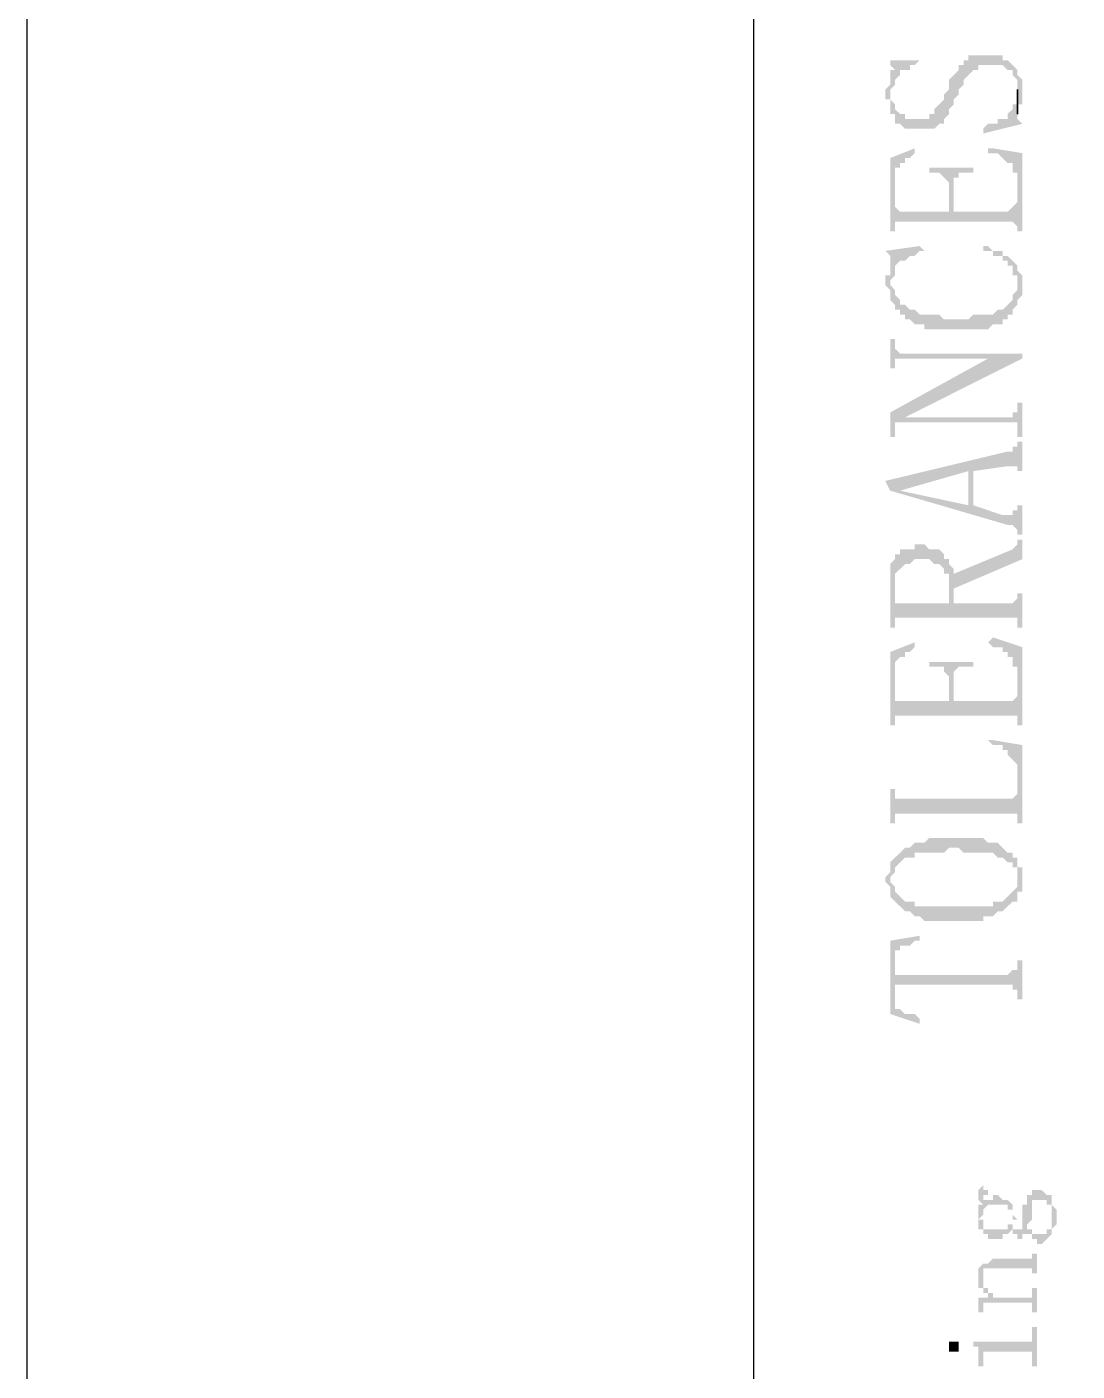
# Model space of a CAD drawing. Header units: inches. Extents: x 3613 to 8393, y -2205 to -794.
# Drawn here: x 3613.22 to 3622.92, y -1851.99 to -1839.59 of the extents above; entities that cross this region are included whole.
import ezdxf

# ---------------------------------------------------------------- set-up
doc = ezdxf.new("R2010")
doc.units = ezdxf.units.IN
doc.header["$MEASUREMENT"] = 0

msp = doc.modelspace()

# ---------------------------------------------------------------- hatches: boundary and pattern name
at = {"transparency": 33554559}
for points in [[(3621.146, -1840.214), (3621.146, -1840.259), (3621.191, -1840.259), (3621.191, -1840.395), (3621.236, -1840.395), (3621.236, -1840.485), (3621.282, -1840.485), (3621.327, -1840.53), (3621.598, -1840.53), (3621.643, -1840.485), (3621.688, -1840.485), (3621.688, -1840.44), (3621.688, -1840.44), (3621.733, -1840.395), (3621.733, -1840.35), (3621.733, -1840.35), (3621.778, -1840.305), (3621.778, -1840.259), (3621.823, -1840.214), (3621.823, -1840.169), (3621.868, -1840.124), (3621.868, -1840.079), (3621.913, -1840.034), (3621.913, -1840.034), (3621.959, -1839.989), (3622.004, -1839.989), (3622.004, -1839.943), (3622.229, -1839.943), (3622.274, -1839.989), (3622.32, -1839.989), (3622.32, -1840.034), (3622.365, -1840.079), (3622.365, -1840.35), (3622.365, -1840.305), (3622.41, -1840.305), (3622.41, -1840.169), (3622.41, -1840.079), (3622.41, -1840.079), (3622.365, -1840.034), (3622.365, -1839.989), (3622.365, -1839.989), (3622.32, -1839.943), (3622.32, -1839.943), (3622.274, -1839.898), (3622.229, -1839.898), (3622.229, -1839.853), (3621.913, -1839.853), (3621.913, -1839.898), (3621.868, -1839.898), (3621.868, -1839.943), (3621.823, -1839.943), (3621.823, -1839.989), (3621.778, -1840.034), (3621.778, -1840.034), (3621.733, -1840.079), (3621.733, -1840.169), (3621.688, -1840.214), (3621.688, -1840.259), (3621.643, -1840.305), (3621.643, -1840.305), (3621.598, -1840.35), (3621.598, -1840.395), (3621.552, -1840.395), (3621.552, -1840.44), (3621.327, -1840.44), (3621.327, -1840.395), (3621.282, -1840.395), (3621.236, -1840.35), (3621.236, -1840.305), (3621.191, -1840.259), (3621.191, -1840.034), (3621.191, -1840.079), (3621.191, -1840.124), (3621.146, -1840.169)], [(3621.146, -1839.898), (3621.191, -1839.898), (3621.191, -1839.943), (3621.191, -1839.943), (3621.236, -1839.989), (3621.236, -1840.124), (3621.236, -1840.079), (3621.282, -1840.034), (3621.282, -1839.989), (3621.372, -1839.989), (3621.372, -1839.943), (3621.417, -1839.943), (3621.462, -1839.898), (3621.462, -1839.898)], [(3621.191, -1840.034), (3621.191, -1840.214), (3621.191, -1840.169), (3621.236, -1840.124), (3621.236, -1839.989), (3621.191, -1839.989)], [(3622.049, -1840.53), (3622.049, -1840.575), (3622.41, -1840.485), (3622.41, -1840.485), (3622.365, -1840.44), (3622.365, -1840.259), (3622.365, -1840.305), (3622.32, -1840.305), (3622.32, -1840.35), (3622.274, -1840.395), (3622.274, -1840.44), (3622.184, -1840.44), (3622.184, -1840.485), (3622.094, -1840.485)], [(3621.191, -1840.801), (3621.191, -1841.478), (3621.236, -1841.478), (3621.236, -1841.027), (3621.236, -1840.891), (3621.282, -1840.891), (3621.282, -1840.846), (3621.327, -1840.846), (3621.327, -1840.801), (3621.372, -1840.801), (3621.417, -1840.756), (3621.417, -1840.711)], [(3622.094, -1840.711), (3622.094, -1840.756), (3622.184, -1840.756), (3622.229, -1840.801), (3622.229, -1840.801), (3622.274, -1840.846), (3622.32, -1840.846), (3622.32, -1840.936), (3622.365, -1840.936), (3622.365, -1841.478), (3622.41, -1841.478), (3622.41, -1840.756), (3622.139, -1840.711)], [(3621.552, -1840.891), (3621.552, -1840.936), (3621.643, -1840.936), (3621.688, -1840.981), (3621.688, -1840.981), (3621.733, -1841.027), (3621.733, -1841.297), (3621.778, -1841.072), (3621.778, -1840.981), (3621.823, -1840.981), (3621.823, -1840.936), (3621.959, -1840.936), (3621.959, -1840.891)], [(3621.236, -1841.478), (3621.236, -1841.388), (3622.32, -1841.388), (3622.365, -1841.433), (3622.365, -1841.207), (3622.365, -1841.207), (3622.32, -1841.252), (3622.32, -1841.252), (3622.274, -1841.297), (3621.778, -1841.297), (3621.778, -1841.072), (3621.733, -1841.297), (3621.282, -1841.297), (3621.236, -1841.252), (3621.236, -1841.027)], [(3621.146, -1841.658), (3621.191, -1841.704), (3621.191, -1842.11), (3621.191, -1841.929), (3621.236, -1841.884), (3621.236, -1841.839), (3621.236, -1841.794), (3621.282, -1841.749), (3621.327, -1841.749), (3621.372, -1841.704), (3621.417, -1841.704), (3621.462, -1841.658), (3621.507, -1841.658), (3621.462, -1841.613)], [(3622.049, -1841.658), (3622.139, -1841.658), (3622.139, -1841.704), (3622.229, -1841.704), (3622.229, -1841.749), (3622.274, -1841.749), (3622.274, -1841.794), (3622.32, -1841.794), (3622.32, -1841.884), (3622.365, -1841.884), (3622.365, -1841.974), (3622.365, -1841.794), (3622.32, -1841.749), (3622.32, -1841.749), (3622.274, -1841.704), (3622.229, -1841.704), (3622.229, -1841.658), (3622.139, -1841.658), (3622.094, -1841.613), (3622.049, -1841.613)], [(3621.146, -1841.929), (3621.146, -1841.974), (3621.146, -1841.974), (3621.191, -1842.02), (3621.191, -1842.11), (3621.191, -1841.749), (3621.191, -1841.884), (3621.146, -1841.884)], [(3621.191, -1842.11), (3621.236, -1842.155), (3621.236, -1842.2), (3621.282, -1842.2), (3621.282, -1842.245), (3621.327, -1842.245), (3621.327, -1842.29), (3621.372, -1842.29), (3621.417, -1842.335), (3621.507, -1842.335), (3621.507, -1842.381), (3622.094, -1842.381), (3622.139, -1842.335), (3622.229, -1842.335), (3622.229, -1842.29), (3622.274, -1842.29), (3622.274, -1842.245), (3622.32, -1842.245), (3622.32, -1842.2), (3622.365, -1842.155), (3622.365, -1842.11), (3622.41, -1842.065), (3622.41, -1841.974), (3622.41, -1841.884), (3622.41, -1841.884), (3622.365, -1841.839), (3622.365, -1841.794), (3622.365, -1841.974), (3622.365, -1842.02), (3622.32, -1842.065), (3622.32, -1842.11), (3622.32, -1842.11), (3622.274, -1842.155), (3622.274, -1842.155), (3622.229, -1842.2), (3622.184, -1842.2), (3622.139, -1842.245), (3621.959, -1842.245), (3621.913, -1842.29), (3621.688, -1842.29), (3621.643, -1842.245), (3621.462, -1842.245), (3621.417, -1842.2), (3621.372, -1842.2), (3621.327, -1842.155), (3621.282, -1842.155), (3621.282, -1842.11), (3621.236, -1842.065), (3621.236, -1842.02), (3621.191, -1841.974), (3621.191, -1841.974)], [(3621.191, -1842.471), (3621.191, -1842.742), (3621.236, -1842.742), (3621.236, -1842.697), (3621.236, -1842.651), (3622.41, -1842.651), (3622.41, -1842.606), (3621.282, -1842.606), (3621.236, -1842.561), (3621.236, -1842.471)], [(3621.191, -1843.148), (3621.191, -1843.374), (3621.236, -1843.374), (3621.236, -1843.283), (3621.236, -1843.238), (3621.282, -1843.238), (3621.327, -1843.193), (3622.41, -1842.651), (3622.094, -1842.651)], [(3621.282, -1843.238), (3622.365, -1843.238), (3622.365, -1843.374), (3622.41, -1843.374), (3622.41, -1843.058), (3622.365, -1843.058), (3622.365, -1843.148), (3622.32, -1843.148), (3622.32, -1843.193), (3621.327, -1843.193)], [(3621.146, -1843.78), (3621.191, -1843.87), (3621.282, -1843.87), (3621.913, -1843.689), (3621.913, -1844.005), (3621.959, -1843.689), (3622.274, -1843.644), (3622.365, -1843.644), (3622.365, -1843.689), (3622.41, -1843.689), (3622.41, -1843.419), (3622.365, -1843.419), (3622.365, -1843.464), (3622.32, -1843.464), (3622.32, -1843.509), (3622.274, -1843.509)], [(3621.191, -1843.87), (3622.274, -1844.186), (3622.32, -1844.186), (3622.365, -1844.231), (3622.365, -1844.276), (3622.41, -1844.276), (3622.41, -1844.005), (3622.365, -1844.005), (3622.365, -1844.05), (3622.32, -1844.05), (3622.32, -1844.096), (3622.229, -1844.096), (3621.959, -1844.005), (3621.959, -1843.689), (3621.913, -1844.005), (3621.282, -1843.87), (3621.282, -1843.87)], [(3621.778, -1844.637), (3621.778, -1844.773), (3622.41, -1844.502), (3622.41, -1844.321), (3622.365, -1844.321), (3622.365, -1844.366), (3622.365, -1844.366), (3622.32, -1844.412), (3622.32, -1844.412)], [(3621.191, -1844.727), (3621.191, -1845.134), (3621.236, -1845.134), (3621.236, -1844.682), (3621.236, -1844.637), (3621.282, -1844.592), (3621.282, -1844.592), (3621.327, -1844.547), (3621.372, -1844.547), (3621.417, -1844.502), (3621.552, -1844.502), (3621.598, -1844.547), (3621.643, -1844.547), (3621.688, -1844.592), (3621.688, -1844.637), (3621.733, -1844.637), (3621.733, -1844.908), (3621.733, -1844.502), (3621.688, -1844.502), (3621.688, -1844.457), (3621.688, -1844.457), (3621.643, -1844.412), (3621.552, -1844.412), (3621.507, -1844.366), (3621.417, -1844.366), (3621.417, -1844.412), (3621.282, -1844.412), (3621.282, -1844.457), (3621.236, -1844.457), (3621.236, -1844.502), (3621.236, -1844.502), (3621.191, -1844.547), (3621.191, -1844.592), (3621.191, -1844.682)], [(3621.236, -1845.089), (3621.236, -1845.043), (3622.365, -1845.043), (3622.365, -1845.134), (3622.41, -1845.134), (3622.41, -1844.818), (3622.365, -1844.818), (3622.365, -1844.863), (3622.365, -1844.863), (3622.32, -1844.908), (3621.778, -1844.908), (3621.778, -1844.637), (3621.778, -1844.592), (3621.733, -1844.547), (3621.733, -1844.908), (3621.236, -1844.908), (3621.236, -1844.863), (3621.236, -1844.773)], [(3621.191, -1845.359), (3621.191, -1846.036), (3621.236, -1846.036), (3621.236, -1845.54), (3621.236, -1845.45), (3621.282, -1845.404), (3621.327, -1845.404), (3621.327, -1845.359), (3621.372, -1845.359), (3621.417, -1845.314), (3621.417, -1845.269)], [(3622.094, -1845.269), (3622.094, -1845.269), (3622.139, -1845.314), (3622.229, -1845.314), (3622.229, -1845.359), (3622.274, -1845.359), (3622.274, -1845.404), (3622.32, -1845.404), (3622.32, -1845.495), (3622.365, -1845.495), (3622.365, -1846.036), (3622.41, -1846.036), (3622.41, -1845.314), (3622.139, -1845.224)], [(3621.552, -1845.45), (3621.552, -1845.495), (3621.688, -1845.495), (3621.688, -1845.54), (3621.688, -1845.54), (3621.733, -1845.585), (3621.733, -1845.811), (3621.778, -1845.63), (3621.778, -1845.54), (3621.823, -1845.495), (3621.959, -1845.495), (3621.959, -1845.45)], [(3621.236, -1845.991), (3621.236, -1845.946), (3622.365, -1845.946), (3622.365, -1845.991), (3622.365, -1845.766), (3622.365, -1845.766), (3622.32, -1845.811), (3621.778, -1845.811), (3621.778, -1845.63), (3621.733, -1845.811), (3621.236, -1845.811), (3621.236, -1845.585)], [(3622.094, -1846.172), (3622.094, -1846.172), (3622.139, -1846.217), (3622.229, -1846.217), (3622.229, -1846.262), (3622.274, -1846.262), (3622.274, -1846.307), (3622.274, -1846.307), (3622.32, -1846.352), (3622.32, -1846.352), (3622.365, -1846.397), (3622.365, -1846.939), (3622.41, -1846.939), (3622.41, -1846.217), (3622.139, -1846.172)], [(3621.191, -1846.623), (3621.191, -1846.939), (3621.236, -1846.939), (3621.236, -1846.894), (3621.236, -1846.849), (3622.365, -1846.849), (3622.365, -1846.894), (3622.365, -1846.668), (3622.365, -1846.668), (3622.32, -1846.713), (3621.236, -1846.713), (3621.236, -1846.623)], [(3621.191, -1847.3), (3621.191, -1847.435), (3621.191, -1847.435), (3621.236, -1847.39), (3621.236, -1847.345), (3621.236, -1847.345), (3621.282, -1847.3), (3621.282, -1847.3), (3621.327, -1847.255), (3621.417, -1847.255), (3621.417, -1847.21), (3621.688, -1847.21), (3621.733, -1847.165), (3621.823, -1847.165), (3621.868, -1847.21), (3622.139, -1847.21), (3622.184, -1847.255), (3622.229, -1847.255), (3622.274, -1847.3), (3622.32, -1847.3), (3622.32, -1847.345), (3622.365, -1847.345), (3622.365, -1847.435), (3622.365, -1847.255), (3622.32, -1847.255), (3622.32, -1847.21), (3622.274, -1847.21), (3622.229, -1847.165), (3622.229, -1847.165), (3622.184, -1847.119), (3622.094, -1847.119), (3622.049, -1847.074), (3621.552, -1847.074), (3621.507, -1847.119), (3621.417, -1847.119), (3621.372, -1847.165), (3621.327, -1847.165), (3621.282, -1847.21), (3621.282, -1847.21), (3621.236, -1847.255), (3621.236, -1847.255)], [(3621.146, -1847.435), (3621.146, -1847.481), (3621.191, -1847.526), (3621.191, -1847.571), (3621.191, -1847.616), (3621.236, -1847.661), (3621.236, -1847.661), (3621.282, -1847.706), (3621.282, -1847.706), (3621.327, -1847.751), (3621.372, -1847.751), (3621.417, -1847.796), (3621.462, -1847.796), (3621.507, -1847.842), (3622.049, -1847.842), (3622.049, -1847.796), (3622.139, -1847.796), (3622.184, -1847.751), (3622.229, -1847.751), (3622.274, -1847.706), (3622.274, -1847.706), (3622.32, -1847.661), (3622.365, -1847.661), (3622.365, -1847.571), (3622.41, -1847.571), (3622.41, -1847.435), (3622.41, -1847.345), (3622.365, -1847.345), (3622.365, -1847.3), (3622.365, -1847.481), (3622.365, -1847.526), (3622.32, -1847.571), (3622.32, -1847.571), (3622.274, -1847.616), (3622.274, -1847.616), (3622.229, -1847.661), (3622.139, -1847.661), (3622.139, -1847.706), (3621.417, -1847.706), (3621.417, -1847.661), (3621.327, -1847.661), (3621.282, -1847.616), (3621.282, -1847.616), (3621.236, -1847.571), (3621.236, -1847.526), (3621.236, -1847.526), (3621.191, -1847.481), (3621.191, -1847.3), (3621.191, -1847.345), (3621.191, -1847.39)], [(3621.191, -1848.022), (3621.236, -1848.248), (3621.236, -1848.112), (3621.282, -1848.112), (3621.282, -1848.067), (3621.372, -1848.067), (3621.417, -1848.022), (3621.462, -1848.022), (3621.462, -1847.977)], [(3621.191, -1848.022), (3621.191, -1848.699), (3621.462, -1848.789), (3621.462, -1848.744), (3621.462, -1848.744), (3621.417, -1848.699), (3621.327, -1848.699), (3621.282, -1848.654), (3621.236, -1848.654), (3621.236, -1848.564), (3621.236, -1848.248)], [(3621.236, -1848.248), (3621.236, -1848.519), (3621.236, -1848.428), (3622.32, -1848.428), (3622.32, -1848.473), (3622.365, -1848.473), (3622.365, -1848.564), (3622.41, -1848.564), (3622.41, -1848.203), (3622.365, -1848.203), (3622.365, -1848.293), (3622.32, -1848.293), (3622.274, -1848.338), (3621.236, -1848.338), (3621.236, -1848.293), (3621.236, -1848.293)], [(3622.004, -1850.324), (3622.004, -1850.369), (3622.004, -1850.414), (3622.004, -1850.414), (3622.049, -1850.459), (3622.049, -1850.369), (3622.094, -1850.369), (3622.094, -1850.324), (3622.049, -1850.324), (3622.049, -1850.279), (3622.049, -1850.279), (3622.004, -1850.324)], [(3622.004, -1850.685), (3622.049, -1850.685), (3622.049, -1850.73), (3622.094, -1850.73), (3622.094, -1850.775), (3622.229, -1850.775), (3622.229, -1850.73), (3622.274, -1850.73), (3622.32, -1850.685), (3622.32, -1850.73), (3622.365, -1850.73), (3622.365, -1850.775), (3622.41, -1850.775), (3622.41, -1850.73), (3622.455, -1850.73), (3622.455, -1850.685), (3622.455, -1850.73), (3622.5, -1850.73), (3622.5, -1850.775), (3622.545, -1850.775), (3622.545, -1850.82), (3622.59, -1850.82), (3622.636, -1850.775), (3622.636, -1850.775), (3622.681, -1850.73), (3622.681, -1850.685), (3622.681, -1850.685), (3622.726, -1850.64), (3622.726, -1850.595), (3622.726, -1850.504), (3622.726, -1850.504), (3622.681, -1850.459), (3622.681, -1850.414), (3622.681, -1850.595), (3622.681, -1850.64), (3622.681, -1850.685), (3622.636, -1850.685), (3622.636, -1850.73), (3622.5, -1850.73), (3622.5, -1850.685), (3622.455, -1850.685), (3622.455, -1850.369), (3622.455, -1850.414), (3622.455, -1850.459), (3622.41, -1850.459), (3622.41, -1850.55), (3622.41, -1850.64), (3622.41, -1850.685), (3622.32, -1850.685), (3622.32, -1850.595), (3622.32, -1850.64), (3622.274, -1850.64), (3622.274, -1850.685), (3622.049, -1850.685), (3622.049, -1850.64), (3622.049, -1850.595), (3622.004, -1850.595)], [(3622.004, -1850.595), (3622.004, -1850.64), (3622.004, -1850.685), (3622.004, -1850.595), (3622.004, -1850.595), (3622.049, -1850.55), (3622.049, -1850.504), (3622.049, -1850.504), (3622.094, -1850.459), (3622.274, -1850.459), (3622.274, -1850.504), (3622.32, -1850.504), (3622.32, -1850.55), (3622.32, -1850.685), (3622.32, -1850.64), (3622.32, -1850.595), (3622.365, -1850.595), (3622.32, -1850.55), (3622.32, -1850.504), (3622.32, -1850.459), (3622.32, -1850.459), (3622.274, -1850.414), (3622.229, -1850.414), (3622.184, -1850.369), (3622.139, -1850.369), (3622.139, -1850.414), (3622.049, -1850.414), (3622.049, -1850.369), (3622.049, -1850.459), (3622.004, -1850.459), (3622.004, -1850.504), (3622.004, -1850.55), (3622.004, -1850.55)], [(3622.455, -1850.369), (3622.455, -1850.685), (3622.455, -1850.64), (3622.455, -1850.64), (3622.5, -1850.595), (3622.5, -1850.55), (3622.5, -1850.504), (3622.5, -1850.459), (3622.5, -1850.414), (3622.636, -1850.414), (3622.636, -1850.459), (3622.681, -1850.459), (3622.681, -1850.504), (3622.681, -1850.55), (3622.681, -1850.414), (3622.681, -1850.369), (3622.636, -1850.369), (3622.59, -1850.324), (3622.5, -1850.324), (3622.5, -1850.369)], [(3622.004, -1851.136), (3622.004, -1851.181), (3622.004, -1851.227), (3622.049, -1851.227), (3622.049, -1851.272), (3622.094, -1851.272), (3622.094, -1851.317), (3622.094, -1851.272), (3622.094, -1851.227), (3622.049, -1851.227), (3622.049, -1851.181), (3622.049, -1851.136), (3622.049, -1851.001), (3622.004, -1851.046), (3622.004, -1851.091), (3622.004, -1851.091)], [(3622.049, -1851.001), (3622.049, -1851.136), (3622.049, -1851.091), (3622.049, -1851.046), (3622.5, -1851.046), (3622.5, -1851.091), (3622.545, -1851.091), (3622.545, -1850.911), (3622.5, -1850.911), (3622.5, -1850.956), (3622.139, -1850.956), (3622.094, -1851.001)], [(3622.004, -1851.317), (3622.004, -1851.362), (3622.004, -1851.452), (3622.049, -1851.452), (3622.049, -1851.362), (3622.5, -1851.362), (3622.5, -1851.407), (3622.5, -1851.452), (3622.545, -1851.452), (3622.545, -1851.227), (3622.5, -1851.227), (3622.5, -1851.272), (3622.5, -1851.317), (3622.139, -1851.317), (3622.139, -1851.272), (3622.094, -1851.272), (3622.094, -1851.317)], [(3621.959, -1851.723), (3621.959, -1851.768), (3622.004, -1851.768), (3622.004, -1851.813), (3622.004, -1851.858), (3622.004, -1851.949), (3622.049, -1851.949), (3622.049, -1851.858), (3622.049, -1851.813), (3622.5, -1851.813), (3622.5, -1851.949), (3622.545, -1851.949), (3622.545, -1851.588), (3622.5, -1851.588), (3622.5, -1851.723), (3622.455, -1851.723)], [(3621.733, -1851.768), (3621.733, -1851.813), (3621.823, -1851.813), (3621.823, -1851.768), (3621.823, -1851.723), (3621.733, -1851.723)]]:
    msp.add_hatch(color=256, dxfattribs=at).paths.add_polyline_path(points)

# ---------------------------------------------------------------- linework, layer by layer
msp.add_line((3619.928, -1574.144), (3619.928, -1860.885))
for points in [[(4033.221, -1865.144), (4033.221, -1568.144), (3613.221, -1568.144), (3613.221, -1865.144)], [(3622.365, -1840.259), (3622.365, -1840.395), (3622.365, -1840.169), (3622.365, -1840.214)]]:
    msp.add_lwpolyline(points, close=True)

doc.saveas('drawing.dxf')
